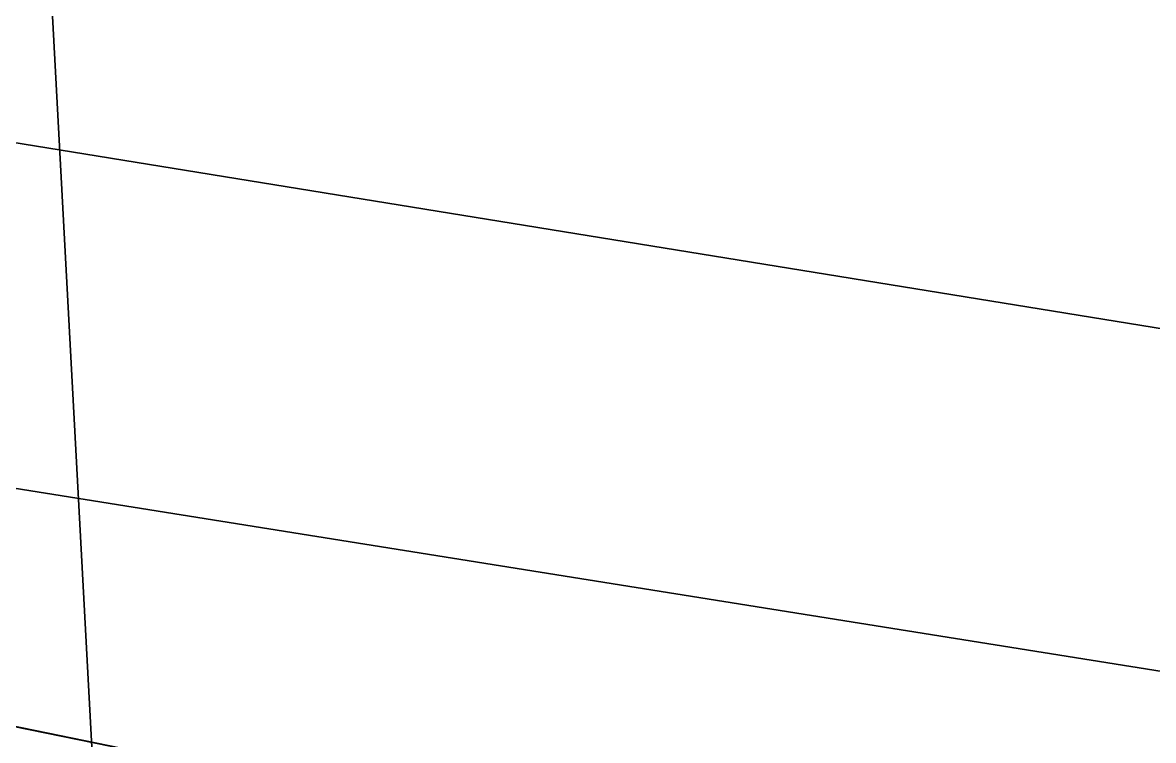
# Model space of a CAD drawing. Header units: metres. Extents: x 503497 to 504361, y 6966567 to 6966857.
# Drawn here: x 504128.7748 to 504128.8773, y 6966713.5969 to 6966713.6619 of the extents above; entities that cross this region are included whole.
import ezdxf

# ---------------------------------------------------------------- set-up
doc = ezdxf.new("R2010")
doc.units = ezdxf.units.M

msp = doc.modelspace()

# ---------------------------------------------------------------- linework, layer by layer
at = {"layer": 'SHADOW_APPROVED_20260111T072000'}
for points in [[(504140.8554, 6966711.6898), (504140.7719, 6966711.1544), (504067.5981, 6966726.0584), (504067.6816, 6966726.5938), (504140.8554, 6966711.6898)], [(504140.7719, 6966711.1544), (504144.1851, 6966710.622), (504071.0113, 6966725.526), (504067.5981, 6966726.0584), (504140.7719, 6966711.1544)]]:
    msp.add_lwpolyline(points, close=True, dxfattribs=at)
at = {"layer": 'SHADOW_APPROVED_20260621T120000'}
for points in [[(504127.901, 6966729.9403), (504129.6052, 6966740.8657), (504132.4712, 6966687.6429), (504130.767, 6966676.7175), (504127.901, 6966729.9403)], [(504138.0232, 6966728.3614), (504127.901, 6966729.9403), (504130.767, 6966676.7175), (504140.8892, 6966675.1386), (504138.0232, 6966728.3614)]]:
    msp.add_lwpolyline(points, close=True, dxfattribs=at)
at = {"layer": 'SHADOW_APPROVED_20261019T053000'}
for points in [[(504128.3574, 6966713.6393), (504140.8554, 6966711.6898), (503564.0997, 6966803.8226), (503551.6017, 6966805.7721), (504128.3574, 6966713.6393)], [(504140.8554, 6966711.6898), (504140.7719, 6966711.1544), (503564.0162, 6966803.2872), (503564.0997, 6966803.8226), (504140.8554, 6966711.6898)], [(504140.8554, 6966711.6898), (504140.8554, 6966711.6898), (503564.0997, 6966803.8226), (503564.0997, 6966803.8226), (504140.8554, 6966711.6898)]]:
    msp.add_lwpolyline(points, close=True, dxfattribs=at)
at = {"layer": 'SHADOW_APPROVED_20261112T063500'}
for points in [[(504128.3574, 6966713.6393), (504140.8554, 6966711.6898), (504042.5771, 6966727.644), (504030.0791, 6966729.5935), (504128.3574, 6966713.6393)], [(504140.8554, 6966711.6898), (504140.7719, 6966711.1544), (504042.4936, 6966727.1086), (504042.5771, 6966727.644), (504140.8554, 6966711.6898)], [(504140.8554, 6966711.6898), (504140.8554, 6966711.6898), (504042.5771, 6966727.644), (504042.5771, 6966727.644), (504140.8554, 6966711.6898)]]:
    msp.add_lwpolyline(points, close=True, dxfattribs=at)
at = {"layer": 'SHADOW_COMPARATOR_RL48_20260111T072000'}
for points in [[(504140.8554, 6966711.6898), (504140.7719, 6966711.1544), (504095.1446, 6966720.4478), (504095.2281, 6966720.9832), (504140.8554, 6966711.6898)], [(504140.7719, 6966711.1544), (504144.1851, 6966710.622), (504098.5578, 6966719.9154), (504095.1446, 6966720.4478), (504140.7719, 6966711.1544)]]:
    msp.add_lwpolyline(points, close=True, dxfattribs=at)
at = {"layer": 'SHADOW_COMPARATOR_RL48_20260621T120000'}
for points in [[(504127.901, 6966729.9403), (504129.6052, 6966740.8657), (504131.2395, 6966710.5159), (504129.5353, 6966699.5905), (504127.901, 6966729.9403)], [(504138.0232, 6966728.3614), (504127.901, 6966729.9403), (504129.5353, 6966699.5905), (504139.6575, 6966698.0116), (504138.0232, 6966728.3614)]]:
    msp.add_lwpolyline(points, close=True, dxfattribs=at)
at = {"layer": 'SHADOW_COMPARATOR_RL48_20261019T053000'}
for points in [[(504128.3574, 6966713.6393), (504140.8554, 6966711.6898), (503781.221, 6966769.1389), (503768.723, 6966771.0884), (504128.3574, 6966713.6393)], [(504140.8554, 6966711.6898), (504140.7719, 6966711.1544), (503781.1375, 6966768.6035), (503781.221, 6966769.1389), (504140.8554, 6966711.6898)], [(504140.8554, 6966711.6898), (504140.8554, 6966711.6898), (503781.221, 6966769.1389), (503781.221, 6966769.1389), (504140.8554, 6966711.6898)]]:
    msp.add_lwpolyline(points, close=True, dxfattribs=at)
at = {"layer": 'SHADOW_COMPARATOR_RL48_20261112T063500'}
for points in [[(504128.3574, 6966713.6393), (504140.8554, 6966711.6898), (504079.5742, 6966721.638), (504067.0762, 6966723.5875), (504128.3574, 6966713.6393)], [(504140.8554, 6966711.6898), (504140.7719, 6966711.1544), (504079.4907, 6966721.1026), (504079.5742, 6966721.638), (504140.8554, 6966711.6898)], [(504140.8554, 6966711.6898), (504140.8554, 6966711.6898), (504079.5742, 6966721.638), (504079.5742, 6966721.638), (504140.8554, 6966711.6898)]]:
    msp.add_lwpolyline(points, close=True, dxfattribs=at)

doc.saveas('drawing.dxf')
